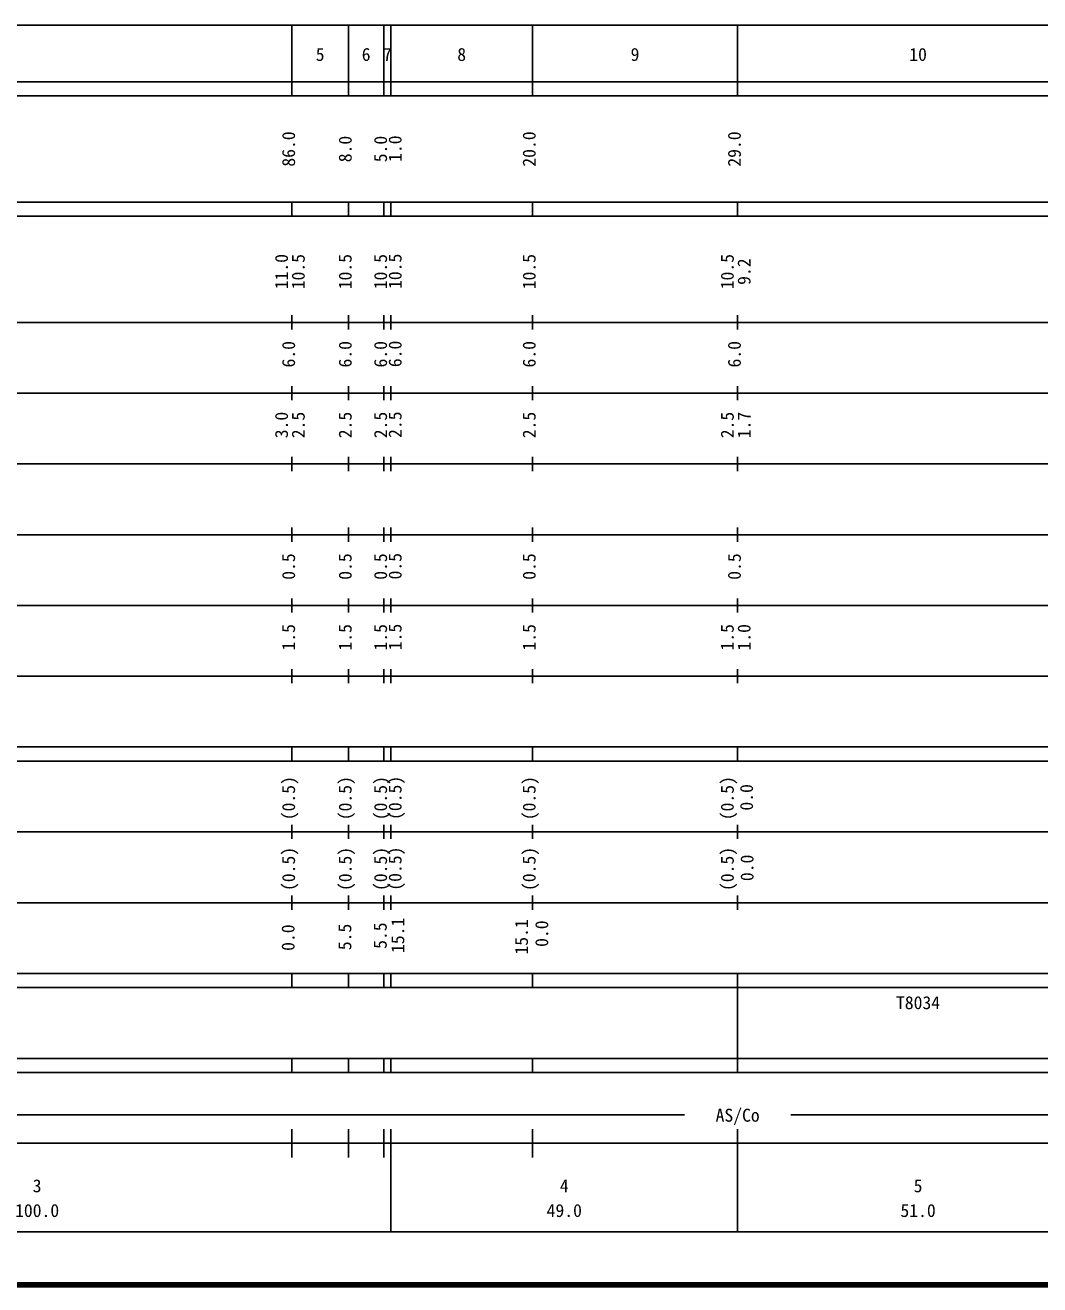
# Model space of a CAD drawing. Units: millimetres on the paper, enlarged 1000 times. Extents: x 40000 to 680000, y 20000 to 380000.
# Drawn here: x 316315 to 459704, y 20000 to 198000 of the extents above; entities that cross this region are included whole.
import ezdxf
from ezdxf.enums import TextEntityAlignment as Align

# ---------------------------------------------------------------- set-up
doc = ezdxf.new("R2010")
doc.units = ezdxf.units.MM
doc.header["$LTSCALE"] = 1000
doc.layers.add('M-TTL', color=2, linetype='Continuous', lineweight=140)
doc.layers.add('M-TTL-BAND', color=7, linetype='Continuous', lineweight=25)
doc.styles.add('ＭＳ ゴシック', font='')
doc.styles.get('ＭＳ ゴシック').set_extended_font_data('MS Gothic')

msp = doc.modelspace()

# ---------------------------------------------------------------- linework, layer by layer
at = {"layer": 'M-TTL'}
msp.add_line((40000, 20000), (680000, 20000), dxfattribs=at)
at = {"layer": 'M-TTL-BAND'}
for p, q in [((68000, 198000), (579000, 198000)), ((354000, 188000), (354000, 198000)), ((362000, 188000), (362000, 198000)), ((367000, 188000), (367000, 198000)), ((368000, 188000), (368000, 198000)), ((388000, 188000), (388000, 198000)), ((417000, 188000), (417000, 198000)), ((40000, 190000), (579000, 190000)), ((40000, 188000), (579000, 188000)), ((40000, 173000), (579000, 173000)), ((354000, 171000), (354000, 173000)), ((362000, 171000), (362000, 173000)), ((367000, 171000), (367000, 173000)), ((368000, 171000), (368000, 173000)), ((388000, 171000), (388000, 173000)), ((417000, 171000), (417000, 173000)), ((40000, 171000), (579000, 171000)), ((354000, 155000), (354000, 157000)), ((362000, 155000), (362000, 157000)), ((367000, 155000), (367000, 157000)), ((368000, 155000), (368000, 157000)), ((388000, 155000), (388000, 157000)), ((417000, 155000), (417000, 157000)), ((40000, 156000), (579000, 156000)), ((46000, 146000), (579000, 146000)), ((354000, 145000), (354000, 147000)), ((362000, 145000), (362000, 147000)), ((367000, 145000), (367000, 147000)), ((368000, 145000), (368000, 147000)), ((388000, 145000), (388000, 147000)), ((417000, 145000), (417000, 147000)), ((52000, 136000), (579000, 136000)), ((354000, 135000), (354000, 137000)), ((362000, 135000), (362000, 137000)), ((367000, 135000), (367000, 137000)), ((368000, 135000), (368000, 137000)), ((388000, 135000), (388000, 137000)), ((417000, 135000), (417000, 137000)), ((354000, 125000), (354000, 127000)), ((362000, 125000), (362000, 127000)), ((367000, 125000), (367000, 127000)), ((368000, 125000), (368000, 127000)), ((388000, 125000), (388000, 127000)), ((417000, 125000), (417000, 127000)), ((46000, 126000), (579000, 126000)), ((52000, 116000), (579000, 116000)), ((354000, 115000), (354000, 117000)), ((362000, 115000), (362000, 117000)), ((367000, 115000), (367000, 117000)), ((368000, 115000), (368000, 117000)), ((388000, 115000), (388000, 117000)), ((417000, 115000), (417000, 117000)), ((354000, 105000), (354000, 107000)), ((362000, 105000), (362000, 107000)), ((367000, 105000), (367000, 107000)), ((368000, 105000), (368000, 107000)), ((388000, 105000), (388000, 107000)), ((417000, 105000), (417000, 107000)), ((46000, 106000), (579000, 106000)), ((40000, 96000), (579000, 96000)), ((354000, 94000), (354000, 96000)), ((362000, 94000), (362000, 96000)), ((367000, 94000), (367000, 96000)), ((368000, 94000), (368000, 96000)), ((388000, 94000), (388000, 96000)), ((417000, 94000), (417000, 96000)), ((40000, 94000), (579000, 94000)), ((49000, 84000), (579000, 84000)), ((354000, 83000), (354000, 85000)), ((362000, 83000), (362000, 85000)), ((367000, 83000), (367000, 85000)), ((368000, 83000), (368000, 85000)), ((388000, 83000), (388000, 85000)), ((417000, 83000), (417000, 85000)), ((354000, 73000), (354000, 75000)), ((362000, 73000), (362000, 75000)), ((367000, 73000), (367000, 75000)), ((368000, 73000), (368000, 75000)), ((388000, 73000), (388000, 75000)), ((417000, 73000), (417000, 75000)), ((40000, 74000), (579000, 74000)), ((40000, 64000), (579000, 64000)), ((354000, 62000), (354000, 64000)), ((362000, 62000), (362000, 64000)), ((367000, 62000), (367000, 64000)), ((368000, 62000), (368000, 64000)), ((388000, 62000), (388000, 64000)), ((417000, 62000), (417000, 64000)), ((40000, 62000), (579000, 62000)), ((417000, 52000), (417000, 62000)), ((40000, 52000), (579000, 52000)), ((354000, 50000), (354000, 52000)), ((362000, 50000), (362000, 52000)), ((367000, 50000), (367000, 52000)), ((368000, 50000), (368000, 52000)), ((388000, 50000), (388000, 52000)), ((417000, 50000), (417000, 52000)), ((40000, 50000), (579000, 50000)), ((71000, 44000), (409500, 44000)), ((424500, 44000), (565000, 44000)), ((354000, 38000), (354000, 42000)), ((362000, 38000), (362000, 42000)), ((367000, 38000), (367000, 42000)), ((368000, 27500), (368000, 42000)), ((388000, 38000), (388000, 42000)), ((417000, 27500), (417000, 42000)), ((40000, 40000), (579000, 40000)), ((68000, 27500), (579000, 27500))]:
    msp.add_line(p, q, dxfattribs=at)

# ---------------------------------------------------------------- texts
at = {"layer": 'M-TTL-BAND', "style": 'ＭＳ ゴシック'}
for s, p in [('5', (358000, 192405)), ('6', (364500, 192405)), ('7', (367500, 192405)), ('8', (378000, 192405)), ('9', (402500, 192405)), ('10', (442500, 192405)), ('AS/Co', (417000, 42500)), ('3', (318000, 32523)), ('4', (392500, 32523)), ('5', (442500, 32523)), ('100.0', (318000, 29033)), ('49.0', (392500, 29033)), ('51.0', (442500, 29033))]:
    msp.add_text(s, height=1833, dxfattribs=at).set_placement(p, align=Align.BOTTOM_CENTER)
for s, p in [('86.0', (355000, 180500)), ('8.0', (363000, 180500)), ('5.0', (368000, 180500)), ('1.0', (370055, 180546)), ('20.0', (389000, 180500)), ('29.0', (418000, 180500)), ('10.5', (370055, 163220)), ('11.0', (354000, 163174)), ('10.5', (356370, 163174)), ('10.5', (363000, 163174)), ('10.5', (368000, 163174)), ('10.5', (389000, 163174)), ('10.5', (417000, 163174)), ('9.2', (419370, 163174)), ('6.0', (355000, 151500)), ('6.0', (363000, 151500)), ('6.0', (368000, 151500)), ('6.0', (370055, 151546)), ('6.0', (389000, 151500)), ('6.0', (418000, 151500)), ('3.0', (354000, 141500)), ('2.5', (356370, 141500)), ('2.5', (363000, 141500)), ('2.5', (368000, 141500)), ('2.5', (370055, 141546)), ('2.5', (389000, 141500)), ('2.5', (417000, 141500)), ('1.7', (419370, 141500)), ('0.5', (355000, 121500)), ('0.5', (363000, 121500)), ('0.5', (368000, 121500)), ('0.5', (370055, 121546)), ('0.5', (389000, 121500)), ('0.5', (418000, 121500)), ('1.5', (355000, 111500)), ('1.5', (363000, 111500)), ('1.5', (368000, 111500)), ('1.5', (370055, 111546)), ('1.5', (389000, 111500)), ('1.5', (417000, 111500)), ('1.0', (419370, 111500)), ('(0.5)', (355000, 88764)), ('(0.5)', (363000, 88764)), ('(0.5)', (368000, 88764)), ('(0.5)', (370055, 88810)), ('(0.5)', (389000, 88764)), ('(0.5)', (417000, 88764)), ('0.0', (419718, 88884)), ('(0.5)', (355000, 78764)), ('(0.5)', (363000, 78764)), ('(0.5)', (368000, 78764)), ('(0.5)', (370055, 78810)), ('(0.5)', (389000, 78764)), ('(0.5)', (417000, 78764)), ('0.0', (419790, 78918)), ('15.1', (370433, 69385)), ('15.1', (387908, 69161)), ('0.0', (390776, 69621)), ('0.0', (354929, 69061)), ('5.5', (362954, 69156)), ('5.5', (367955, 69339))]:
    msp.add_text(s, height=1833, rotation=90, dxfattribs=at).set_placement(p, align=Align.BOTTOM_CENTER)
msp.add_text('T8034', height=1833, dxfattribs=at).set_placement((439375, 58405), align=Align.BOTTOM_LEFT)

doc.saveas('drawing.dxf')
